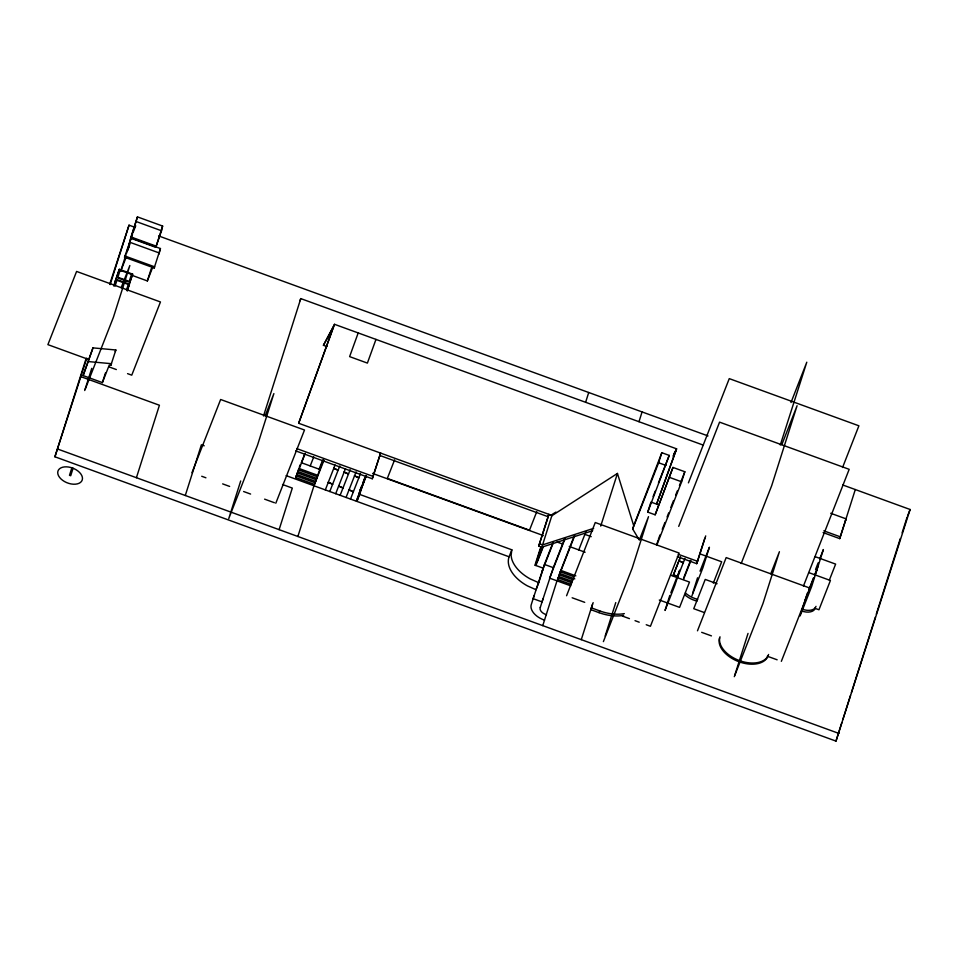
<?xml version="1.0" encoding="UTF-8"?>
<svg xmlns="http://www.w3.org/2000/svg" width="958" height="958" viewBox="0 0 958 958"><rect width="100%" height="100%" fill="white"/><g stroke="black" fill="none" stroke-linecap="round" stroke-linejoin="round"><path stroke-width="1.44" d="M129.282 243.404L137.449 216.891L162.621 226.052L161.531 230.77L155.783 247.332L130.599 238.171L137.449 216.891M364.83 478.15L359.669 494.412L511.823 549.796L511.093 555.556L511.632 558.634A34.967 21.232 21.4 0 0 530.193 578.907L538.743 582.704L536.001 589.709L527.451 585.901A34.967 21.232 21.4 0 1 509.081 556.79L356.927 501.405L361.657 486.508M129.737 242.242L130.815 237.764L160.441 248.541L154.178 268L124.552 257.211L129.737 242.242L159.363 253.02M158.908 254.193L160.441 248.541M540.336 607.24L540.072 608.21A7.173 4.359 21.4 0 0 544.946 614.162L546.479 614.749M842.681 484.952L910.1 509.488L835.987 741.109L54.917 456.786L86.172 358.352M109.727 284.179L129.031 225.166L134.659 227.214M54.917 456.786L86.771 358.268M110.146 284.634L129.031 225.166M83.13 375.584L92.974 347.886L115.846 349.981L110.877 365.249L109.248 365.106L102.386 382.601L83.13 375.584L92.974 347.886M114.888 282.179L119.331 269.294L132.659 274.144L128.085 287.699M113.954 286.202L116.134 279.341L129.462 284.191L127.282 291.052M114.301 284.011L119.331 269.294M115.14 285.915L116.924 280.311L128.276 284.442L126.504 290.058M125.917 254.768L120.684 271.222L125.977 257.726M127.186 250.768L132.539 233.896M85.142 389.128L91.752 368.339M128.216 287.029L132.659 274.144M71.862 467.827L69.491 475.3L70.7 475.743L73.071 468.27M102.386 382.601L105.44 372.997M131.917 275.305L147.352 280.933L151.268 268.587M136.419 477.707L159.423 405.246L80.927 376.674M185.289 495.502L201.396 444.787L204.21 445.805M240.697 480.976L228.758 518.577L257.451 445.362L273.88 393.606L265.222 415.712M263.51 415.988L300.776 298.597L703.256 445.111M638.818 539.21L632.675 528.984L633.717 525.702L617.443 473.432L552.167 515.536L298.668 423.268L333.588 326.642L323.433 345.299L326.977 346.592M323.433 345.299L334.498 324.307L676.623 448.847L656.649 504.028M279.113 529.654L292.31 488.077L282.538 484.52M295.747 477.575L298.944 468.474L317.709 475.3L314.511 484.413L295.747 477.575L305.243 453.35M299.315 467.276L300.07 464.905M297.866 536.48L313.973 485.766M317.709 475.3L323.277 459.948M286.143 475.635L335.695 493.681L345.443 468.737M335.695 493.681L346.066 497.453L356.089 471.863M346.066 497.453L356.436 501.226L366.459 475.635M356.436 501.226L357.597 497.573M372.279 478.761L380.601 453.086L372.279 478.761L295.723 450.895M592.715 530.696L541.665 547.222L538.707 546.144L548.718 514.602M538.707 546.144L548.91 514.554L552.167 515.536M585.625 402.252L588.727 392.505M534.911 565.364L540.216 548.647M541.198 547.222L535.45 565.34L543.342 568.214L538.743 582.704M542 546.06L537.019 561.735L542.731 547.174M539.617 543.809L542.575 544.886L551.868 515.632M534.133 595.589L531.415 604.151A16.657 10.119 21.4 0 0 544.503 620.137M540.3 607.396L543.018 598.822M542.767 625.622L556.993 580.835M571.279 584.476L557.52 579.47L558.059 577.794L571.806 582.799M572.872 579.77L559.125 574.764L574.153 536.097M600.726 526.074L617.443 473.432M638.986 421.676L642.076 411.928M581.278 639.645L592.475 604.378M623.634 615.359A35.23 21.399 21.4 0 1 599.097 612.677L590.799 609.647L593.158 602.63M632.675 528.984L658.625 462.762L661.822 452.703L669.223 455.409L647.752 512.111L655.152 514.805L672.971 467.432L684.826 471.743L681.629 481.802L656.793 545.174M605.145 636.064L615.766 602.594M647.752 512.111L650.542 503.321M655.152 514.805L672.971 467.432M656.553 545.042L658.098 540.168M673.438 574.776L677.785 576.692L673.438 574.776L680.252 557.436M669.798 595.433L665.032 610.45L674.947 585.158L679.713 570.154L670.84 592.774M677.366 556.646L696.717 563.687L704.801 538.24M696.717 563.687L705.711 535.905M692.61 593.325L697.544 577.794M734.738 675.294L748.03 633.418M800.948 613.324L807.378 593.062M823.126 532.576L839.711 538.624L855.302 489.538M839.711 538.624L846.118 518.877L830.718 513.272M835.987 741.109L841.866 722.56M842.777 719.709L850.476 695.46M851.387 692.61L875.396 617M876.295 614.15L900.304 538.54M902.113 532.84L907.106 517.14M544.431 564.43L533.151 598.666L542.036 601.911L553.317 567.663L544.431 564.43L552.886 542.863M155.783 247.332L162.621 226.052M298.668 423.268L334.498 324.307M358.196 332.929L349.622 356.615L367.393 363.094L375.967 339.407M633.717 525.702L661.822 452.703M656.733 503.597L675.713 451.182L673.007 456.152M379.691 455.421L548.06 516.709L548.898 514.422M133.066 232.543L135.725 225.789M124.552 257.211L125.007 256.049L154.633 266.827L154.178 268M127.27 250.828L129.917 244.062M126.444 253.415L129.09 246.673M121.175 287.651L129.833 265.546L113.403 317.302L84.711 390.517M115.235 351.538L115.846 349.981M110.877 365.249L111.487 363.693L88.615 361.597M147.352 280.933L152.633 267.426M191.947 472.713L220.639 399.498L304.5 430.022L275.808 503.237M299.866 300.932L300.776 298.597M304.883 453.637L301.327 462.702L319.589 469.36M310.212 465.947L313.769 456.87M319.098 469.18L322.654 460.103M314.511 484.413L323.996 460.175M325.325 489.897L335.084 464.965M329.768 491.526L339.803 465.935M340.138 495.298L350.161 469.707M350.508 499.07L360.531 473.48M359.621 491.167L361.202 487.131M362.795 483.083L364.902 477.707M358.987 493.478L365.848 475.97M358.124 496.22L366.04 476.018M356.927 501.405L359.669 494.412M394.612 459.816L387.319 478.437L529.499 530.193L536.803 511.572M509.081 556.79L511.823 549.796M548.06 516.709L548.91 514.554M535.905 565.555L543.198 546.934M542.108 571.351L553.401 542.503M553.089 568.25L564.49 539.15M565.016 538.755L549.581 578.141L570.74 585.841M557.52 579.47L574.704 535.642M578.776 549.916L585.937 531.666M566.573 595.744L595.265 522.529L679.126 553.065L650.434 626.269L646.231 624.736M599.097 612.677L599.78 610.929A35.23 21.399 21.4 0 0 624.317 613.611M653.093 496.567L655.248 491.083M658.469 482.844L669.223 455.409M639.309 540.132L648.506 516.649L632.076 568.405L603.384 641.609M658.481 538.947L660.098 534.827M662.253 529.343L664.936 522.493M667.079 517.009L668.696 512.889M670.851 507.405L673.534 500.543M675.689 495.058L677.294 490.939M679.45 485.455L684.826 471.743M688.419 482.856L729.266 378.626L858.895 425.807L842.561 467.504M678.719 526.373L719.566 422.143L849.183 469.324L803.439 586.068M673.139 575.65L680.527 556.802M677.055 578.608L684.982 558.418M683.665 577.973L690.526 560.466M683.509 579.422L690.898 560.574M700.035 571.172L709.423 547.222L702.849 567.926L691.904 595.876M713.327 583.075L721.673 561.783L699.975 553.88M697.484 630.807L726.176 557.592L810.037 588.128L781.345 661.331M790.997 402.516L806.792 362.208L780.291 445.003M781.824 444.644L797.08 405.725L771.669 485.742L741.169 563.567M770.759 573.806L779.417 551.712L762.987 603.468L734.295 676.671M815.557 569.507L818.156 562.849M819.725 558.861L823.377 549.545L811.606 586.631L800.122 615.91M808.791 589.877L813.486 577.902M814.528 575.243L818.18 565.927M805.331 599.528L813.677 578.237M814.719 575.566L816.803 570.25M845.435 520.625L846.118 518.877M829.365 580.081L835.627 564.106L815.234 556.694M907.597 515.871L910.1 509.488M673.809 454.032L676.623 448.847M552.275 514.35L555.951 512.099M542.575 544.886L593.637 528.361M136.347 221.597L161.531 230.77M158.561 235.907L708.01 435.926M131.054 236.997L156.238 246.17M658.625 462.762L666.038 465.456M823.808 530.828L840.405 536.863M669.786 477.491L681.629 481.802M116.708 277.521L130.037 282.37M650.937 502.064L658.35 504.758M808.72 572.585L830.418 580.488L818.946 609.767L814.815 608.27M678.276 554.311L697.628 561.352M584.871 534.36L591.218 536.672M717.063 583.733L705.232 579.422L693.748 608.701L704.274 612.533M88.364 359.37L47.9 344.641L76.592 271.437L160.453 301.962L131.761 375.165L127.558 373.644M109.356 367.01L116.349 369.56M670.576 575.195L689.485 582.081L679.581 607.372L659.308 599.995M372.578 473.42L543.33 535.57M556.981 541.977L562.43 543.964M569.244 546.443L585.122 552.227M296.645 448.56L373.189 476.425M298.405 469.827L317.17 476.665M297.878 471.504L316.643 478.329M297.339 472.869L316.104 479.695M560.717 570.357L575.842 575.866M296.812 474.545L315.577 481.371M560.191 571.722L573.938 576.728M296.273 475.898L315.038 482.736M559.652 573.399L574.788 578.907M558.586 576.441L572.345 581.446M701.675 632.328L711.435 635.884M767.334 656.23L777.142 659.799M572.154 597.78L584.715 602.342M622.425 616.078L629.43 618.629M635.022 620.664L639.225 622.197M591.481 607.899L599.78 610.929M201.719 476.27L205.91 477.791M222.651 483.886L229.633 486.424M243.607 491.514L250.601 494.065M264.612 499.154L274.407 502.722M57.911 449.134L838.98 733.457M697.005 601.085A18.262 11.089 21.4 0 1 684.719 594.714M697.699 599.337A18.262 11.089 21.4 0 1 685.401 592.954M815.318 608.102A12.107 7.353 21.4 0 1 801.726 611M816 606.354A12.107 7.353 21.4 0 1 802.421 609.252M768.136 655.631A25.866 15.711 21.4 0 1 739.073 661.786A25.866 15.711 21.4 0 1 719.542 637.944M768.591 654.47A25.866 15.711 21.4 0 1 739.54 660.625A25.866 15.711 21.4 0 1 719.997 636.783M120.121 270.252L117.894 277.269L129.246 281.401L131.474 274.395L120.121 270.252M328.259 482.293L332.606 484.221L328.259 482.293M333.755 468.294L338.09 470.222L333.755 468.294M338.629 486.065L342.976 487.993L338.629 486.065M344.114 472.066L348.461 473.994L344.114 472.066M348.999 489.837L353.346 491.765L348.999 489.837M354.484 475.851L358.831 477.767L354.484 475.851M678.923 560.777L683.27 562.705L678.923 560.777M72.473 468.031L70.868 467.516A12.933 7.856 21.4 0 0 58.57 475.827A12.933 7.856 21.4 0 0 79.059 483.287A12.933 7.856 21.4 0 0 74.041 468.666L72.473 468.031"/></g></svg>
